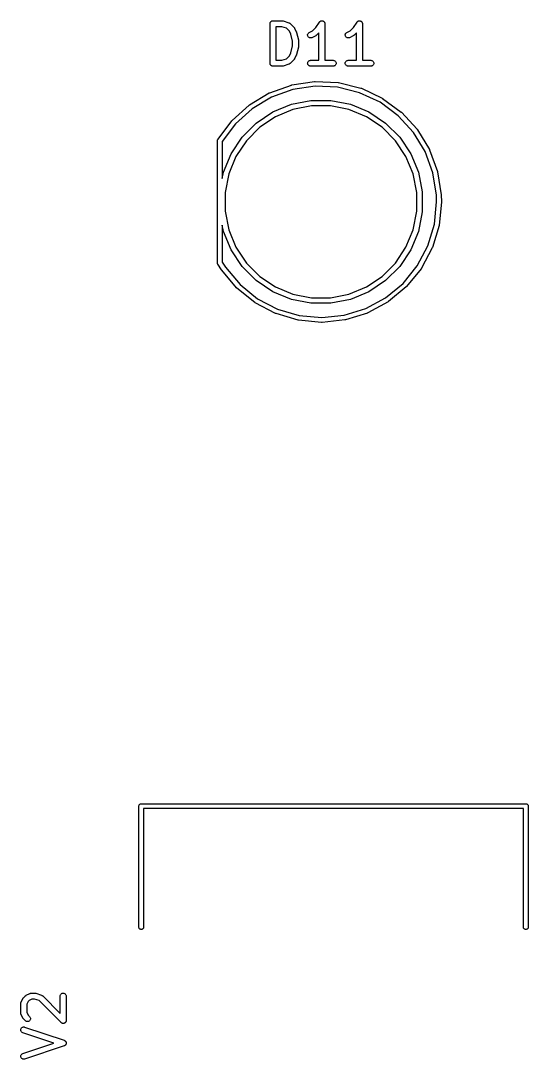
# Model space of a CAD drawing. Extents: x 20 to 116, y -135 to -16.
# Drawn here: x 60.04 to 72.89, y -103.24 to -76.96 of the extents above; entities that cross this region are included whole.
import ezdxf

# ---------------------------------------------------------------- set-up
doc = ezdxf.new("R2010")
doc.units = 0
doc.layers.add('BLACK', color=7, linetype='CONTINUOUS')

msp = doc.modelspace()

# ---------------------------------------------------------------- linework, layer by layer
at = {"layer": 'BLACK', "linetype": 'Continuous'}
for p, q in [((66.3545, -77.0101), (66.3566, -77.0033)), ((66.3566, -77.0033), (66.3567, -77.0031)), ((66.3567, -77.0031), (66.3568, -77.0028)), ((66.3568, -77.0028), (66.3602, -76.9966)), ((66.3602, -76.9966), (66.3635, -76.9904)), ((66.3635, -76.9904), (66.3637, -76.9902)), ((66.3637, -76.9902), (66.3638, -76.99)), ((66.3638, -76.99), (66.3684, -76.9846)), ((66.3684, -76.9846), (66.3729, -76.9792)), ((66.3729, -76.9792), (66.3731, -76.979)), ((66.3731, -76.979), (66.3732, -76.9788)), ((66.3732, -76.9788), (66.3787, -76.9744)), ((66.3787, -76.9744), (66.3842, -76.9699)), ((66.3842, -76.9699), (66.3844, -76.9698)), ((66.3844, -76.9698), (66.3846, -76.9696)), ((66.3846, -76.9696), (66.3909, -76.9664)), ((66.3909, -76.9664), (66.3971, -76.963)), ((66.3971, -76.963), (66.3974, -76.963)), ((66.3974, -76.963), (66.3976, -76.9628)), ((66.3976, -76.9628), (66.4044, -76.9608)), ((66.4044, -76.9608), (66.4111, -76.9588)), ((66.4111, -76.9588), (66.4114, -76.9588)), ((66.4114, -76.9588), (66.4117, -76.9587)), ((66.4117, -76.9587), (66.4187, -76.9581)), ((66.4187, -76.9581), (66.4257, -76.9574)), ((66.4257, -76.9574), (66.6638, -76.9574)), ((66.6638, -76.9574), (66.6649, -76.9574)), ((66.6649, -76.9574), (66.669, -76.9579)), ((66.669, -76.9579), (66.6733, -76.958)), ((66.6733, -76.958), (66.6763, -76.9587)), ((66.6763, -76.9587), (66.6794, -76.959)), ((66.6794, -76.959), (66.6834, -76.9603)), ((66.6834, -76.9603), (66.6875, -76.9612)), ((66.6875, -76.9612), (66.8304, -77.0088)), ((67.5103, -77.1275), (67.6014, -76.9908)), ((67.6014, -76.9908), (67.6019, -76.99)), ((67.6019, -76.99), (67.602, -76.9899)), ((67.6019, -76.99), (67.6019, -76.99)), ((67.6019, -76.99), (67.6019, -76.99)), ((67.602, -76.9899), (67.6067, -76.9843)), ((67.6067, -76.9843), (67.6113, -76.9788)), ((67.6113, -76.9788), (67.6114, -76.9788)), ((67.6114, -76.9787), (67.6173, -76.974)), ((67.6114, -76.9788), (67.6114, -76.9787)), ((67.6173, -76.974), (67.6227, -76.9696)), ((67.6227, -76.9696), (67.6228, -76.9696)), ((67.6228, -76.9696), (67.6297, -76.966)), ((67.6228, -76.9696), (67.6228, -76.9696)), ((67.6297, -76.966), (67.6357, -76.9628)), ((67.6357, -76.9628), (67.6358, -76.9628)), ((67.6358, -76.9628), (67.6431, -76.9607)), ((67.6358, -76.9628), (67.6358, -76.9628)), ((67.6431, -76.9607), (67.6498, -76.9587)), ((67.6498, -76.9587), (67.6498, -76.9587)), ((67.6498, -76.9587), (67.6499, -76.9587)), ((67.6499, -76.9587), (67.6571, -76.958)), ((67.6571, -76.958), (67.6643, -76.9574)), ((67.6643, -76.9574), (67.6644, -76.9574)), ((67.6644, -76.9574), (67.6645, -76.9574)), ((67.6645, -76.9574), (67.6719, -76.9582)), ((67.6719, -76.9582), (67.6789, -76.9589)), ((67.6789, -76.9589), (67.6789, -76.9589)), ((67.6789, -76.9589), (67.679, -76.9589)), ((67.679, -76.9589), (67.6864, -76.9612)), ((67.6864, -76.9612), (67.6929, -76.9632)), ((67.6929, -76.9632), (67.6929, -76.9633)), ((67.6929, -76.9633), (67.693, -76.9633)), ((67.693, -76.9633), (67.6995, -76.9668)), ((67.6995, -76.9668), (67.7057, -76.9702)), ((67.7057, -76.9702), (67.7058, -76.9702)), ((67.7058, -76.9702), (67.7058, -76.9703)), ((67.7058, -76.9703), (67.7114, -76.9749)), ((67.7114, -76.9749), (67.717, -76.9795)), ((67.717, -76.9795), (67.7171, -76.9796)), ((67.7171, -76.9796), (67.7171, -76.9796)), ((67.7171, -76.9796), (67.722, -76.9856)), ((67.722, -76.9856), (67.7263, -76.9909)), ((67.7263, -76.9909), (67.7263, -76.9909)), ((67.7263, -76.9909), (67.7263, -76.991)), ((67.7263, -76.991), (67.73, -76.9979)), ((67.73, -76.9979), (67.7331, -77.0038)), ((67.7331, -77.0038), (67.7332, -77.0039)), ((67.7332, -77.0039), (67.7332, -77.0039)), ((67.7332, -77.0039), (67.7353, -77.011)), ((68.4627, -77.1275), (68.5538, -76.9908)), ((68.5538, -76.9908), (68.5543, -76.99)), ((68.5543, -76.99), (68.5544, -76.9899)), ((68.5543, -76.99), (68.5543, -76.99)), ((68.5543, -76.99), (68.5543, -76.99)), ((68.5544, -76.9899), (68.5591, -76.9843)), ((68.5591, -76.9843), (68.5637, -76.9788)), ((68.5637, -76.9788), (68.5638, -76.9788)), ((68.5638, -76.9787), (68.5697, -76.974)), ((68.5638, -76.9788), (68.5638, -76.9787)), ((68.5697, -76.974), (68.5751, -76.9696)), ((68.5751, -76.9696), (68.5752, -76.9696)), ((68.5752, -76.9696), (68.582, -76.966)), ((68.5752, -76.9696), (68.5752, -76.9696)), ((68.582, -76.966), (68.5881, -76.9628)), ((68.5881, -76.9628), (68.5881, -76.9628)), ((68.5881, -76.9628), (68.5882, -76.9628)), ((68.5882, -76.9628), (68.5954, -76.9607)), ((68.5954, -76.9607), (68.6021, -76.9587)), ((68.6021, -76.9587), (68.6022, -76.9587)), ((68.6022, -76.9587), (68.6023, -76.9587)), ((68.6023, -76.9587), (68.6095, -76.958)), ((68.6095, -76.958), (68.6167, -76.9574)), ((68.6167, -76.9574), (68.6168, -76.9574)), ((68.6168, -76.9574), (68.6168, -76.9574)), ((68.6168, -76.9574), (68.6243, -76.9582)), ((68.6243, -76.9582), (68.6313, -76.9589)), ((68.6313, -76.9589), (68.6313, -76.9589)), ((68.6313, -76.9589), (68.6314, -76.9589)), ((68.6314, -76.9589), (68.6388, -76.9612)), ((68.6388, -76.9612), (68.6453, -76.9632)), ((68.6453, -76.9632), (68.6453, -76.9633)), ((68.6453, -76.9633), (68.6454, -76.9633)), ((68.6454, -76.9633), (68.6519, -76.9668)), ((68.6519, -76.9668), (68.6581, -76.9702)), ((68.6581, -76.9702), (68.6582, -76.9702)), ((68.6582, -76.9702), (68.6582, -76.9703)), ((68.6582, -76.9703), (68.6638, -76.9749)), ((68.6638, -76.9749), (68.6694, -76.9795)), ((68.6694, -76.9795), (68.6694, -76.9796)), ((68.6694, -76.9796), (68.6695, -76.9796)), ((68.6695, -76.9796), (68.6743, -76.9856)), ((68.6743, -76.9856), (68.6787, -76.9909)), ((68.6787, -76.9909), (68.6787, -76.9909)), ((68.6787, -76.9909), (68.6787, -76.991)), ((68.6787, -76.991), (68.6824, -76.9979)), ((68.6824, -76.9979), (68.6855, -77.0038)), ((68.6855, -77.0038), (68.6855, -77.0039)), ((68.6855, -77.0039), (68.6856, -77.0039)), ((68.6856, -77.0039), (68.6877, -77.011)), ((66.3507, -77.0313), (66.3515, -77.0243)), ((66.3507, -77.0318), (66.3507, -77.0313)), ((66.3507, -77.0319), (66.3507, -77.0318)), ((66.3507, -77.0324), (66.3507, -77.0319)), ((66.3507, -77.0319), (66.3507, -77.0319)), ((66.3507, -78.0324), (66.3507, -77.0324)), ((66.3515, -77.0243), (66.3522, -77.0173)), ((66.3522, -77.0173), (66.3523, -77.017)), ((66.3523, -77.017), (66.3524, -77.0168)), ((66.3524, -77.0168), (66.3545, -77.0101)), ((66.5007, -77.1074), (66.5007, -77.9574)), ((66.6516, -77.1074), (66.5007, -77.1074)), ((66.7662, -77.1456), (66.6516, -77.1074)), ((66.8403, -77.2197), (66.7662, -77.1456)), ((66.8304, -77.0088), (66.8314, -77.0092)), ((66.8314, -77.0092), (66.8334, -77.0101)), ((66.8334, -77.0101), (66.8355, -77.0108)), ((66.8355, -77.0108), (66.84, -77.0132)), ((66.84, -77.0132), (66.8447, -77.0153)), ((66.8788, -77.2967), (66.8403, -77.2197)), ((66.8447, -77.0153), (66.8464, -77.0166)), ((66.8464, -77.0166), (66.8484, -77.0177)), ((66.8484, -77.0177), (66.8524, -77.0209)), ((66.8524, -77.0209), (66.8565, -77.0239)), ((66.8565, -77.0239), (66.858, -77.0256)), ((66.858, -77.0256), (66.8597, -77.027)), ((66.8597, -77.027), (66.9549, -77.1222)), ((66.9549, -77.1222), (66.9557, -77.123)), ((66.9557, -77.123), (66.9583, -77.1262)), ((66.9583, -77.1262), (66.9612, -77.1293)), ((66.9612, -77.1293), (66.9629, -77.132)), ((66.9629, -77.132), (66.9648, -77.1344)), ((66.9648, -77.1344), (66.9667, -77.1381)), ((66.9667, -77.1381), (66.969, -77.1417)), ((66.969, -77.1417), (67.0166, -77.2369)), ((67.0166, -77.2369), (67.0171, -77.2379)), ((67.0171, -77.2379), (67.0172, -77.2382)), ((67.0172, -77.2382), (67.0174, -77.2385)), ((67.0174, -77.2385), (67.0197, -77.2451)), ((67.0197, -77.2451), (67.0221, -77.2516)), ((67.0221, -77.2516), (67.0222, -77.252)), ((67.0222, -77.252), (67.0223, -77.2523)), ((67.0223, -77.2523), (67.0699, -77.4428)), ((67.3215, -77.2689), (67.3322, -77.2588)), ((67.3322, -77.2588), (67.3446, -77.251)), ((67.3446, -77.251), (67.4289, -77.2088)), ((67.4289, -77.2088), (67.5103, -77.1275)), ((67.5888, -77.2611), (67.5264, -77.3235)), ((67.5888, -77.9574), (67.5888, -77.2611)), ((67.7353, -77.011), (67.7374, -77.0178)), ((67.7374, -77.0178), (67.7374, -77.0179)), ((67.7374, -77.0179), (67.7374, -77.0179)), ((67.7374, -77.0179), (67.7381, -77.0253)), ((67.7381, -77.0253), (67.7388, -77.0324)), ((67.7388, -77.0324), (67.7388, -77.9574)), ((68.2739, -77.2689), (68.2845, -77.2588)), ((68.2845, -77.2588), (68.2969, -77.251)), ((68.2969, -77.251), (68.3813, -77.2088)), ((68.3813, -77.2088), (68.4627, -77.1275)), ((68.5412, -77.2611), (68.4787, -77.3235)), ((68.5412, -77.9574), (68.5412, -77.2611)), ((68.6877, -77.011), (68.6898, -77.0178)), ((68.6898, -77.0178), (68.6898, -77.0179)), ((68.6898, -77.0179), (68.6898, -77.0179)), ((68.6898, -77.0179), (68.6905, -77.0253)), ((68.6905, -77.0253), (68.6912, -77.0324)), ((68.6912, -77.0324), (68.6912, -77.9574)), ((66.9221, -77.4702), (66.8788, -77.2967)), ((66.9221, -77.5946), (66.9221, -77.4702)), ((67.0699, -77.4428), (67.0701, -77.4438)), ((67.0701, -77.4438), (67.0703, -77.4451)), ((67.0703, -77.4451), (67.0707, -77.4464)), ((67.0707, -77.4464), (67.0713, -77.4524)), ((67.0713, -77.4524), (67.0721, -77.4583)), ((67.0721, -77.4583), (67.072, -77.4596)), ((67.072, -77.4596), (67.0721, -77.461)), ((67.0721, -77.461), (67.0721, -77.6038)), ((67.3033, -77.323), (67.3037, -77.3084)), ((67.3056, -77.3375), (67.3033, -77.323)), ((67.3037, -77.3084), (67.307, -77.2941)), ((67.3108, -77.3512), (67.3056, -77.3375)), ((67.307, -77.2941), (67.313, -77.2808)), ((67.3185, -77.3636), (67.3108, -77.3512)), ((67.313, -77.2808), (67.3215, -77.2689)), ((67.3285, -77.3743), (67.3185, -77.3636)), ((67.3403, -77.3829), (67.3285, -77.3743)), ((67.3536, -77.389), (67.3403, -77.3829)), ((67.3679, -77.3924), (67.3536, -77.389)), ((67.3825, -77.393), (67.3679, -77.3924)), ((67.397, -77.3907), (67.3825, -77.393)), ((67.4107, -77.3856), (67.397, -77.3907)), ((67.4116, -77.3852), (67.4107, -77.3856)), ((67.5069, -77.3376), (67.4116, -77.3852)), ((67.5104, -77.3353), (67.5069, -77.3376)), ((67.5142, -77.3334), (67.5104, -77.3353)), ((67.5166, -77.3314), (67.5142, -77.3334)), ((67.5193, -77.3298), (67.5166, -77.3314)), ((67.5223, -77.3269), (67.5193, -77.3298)), ((67.5256, -77.3242), (67.5223, -77.3269)), ((67.5264, -77.3235), (67.5256, -77.3242)), ((68.2556, -77.323), (68.2561, -77.3084)), ((68.258, -77.3375), (68.2556, -77.323)), ((68.2561, -77.3084), (68.2594, -77.2941)), ((68.2632, -77.3512), (68.258, -77.3375)), ((68.2594, -77.2941), (68.2654, -77.2808)), ((68.2709, -77.3636), (68.2632, -77.3512)), ((68.2654, -77.2808), (68.2739, -77.2689)), ((68.2808, -77.3743), (68.2709, -77.3636)), ((68.2927, -77.3829), (68.2808, -77.3743)), ((68.306, -77.389), (68.2927, -77.3829)), ((68.3203, -77.3924), (68.306, -77.389)), ((68.3349, -77.393), (68.3203, -77.3924)), ((68.3493, -77.3907), (68.3349, -77.393)), ((68.3631, -77.3856), (68.3493, -77.3907)), ((68.364, -77.3852), (68.3631, -77.3856)), ((68.4593, -77.3376), (68.364, -77.3852)), ((68.4628, -77.3353), (68.4593, -77.3376)), ((68.4666, -77.3334), (68.4628, -77.3353)), ((68.469, -77.3314), (68.4666, -77.3334)), ((68.4716, -77.3298), (68.469, -77.3314)), ((68.4747, -77.3269), (68.4716, -77.3298)), ((68.478, -77.3242), (68.4747, -77.3269)), ((68.4787, -77.3235), (68.478, -77.3242)), ((66.8403, -77.8451), (66.8788, -77.7681)), ((66.8788, -77.7681), (66.9221, -77.5946)), ((67.0699, -77.622), (67.0223, -77.8125)), ((67.0701, -77.6207), (67.0699, -77.622)), ((67.0705, -77.6194), (67.0701, -77.6207)), ((67.0712, -77.6135), (67.0705, -77.6194)), ((67.0721, -77.6075), (67.0712, -77.6135)), ((67.0721, -77.6049), (67.072, -77.6062)), ((67.072, -77.6062), (67.0721, -77.6075)), ((67.0721, -77.6038), (67.0721, -77.6049)), ((66.3514, -78.0394), (66.3507, -78.0324)), ((66.352, -78.0464), (66.3514, -78.0394)), ((66.3521, -78.0467), (66.352, -78.0464)), ((66.3521, -78.0469), (66.3521, -78.0467)), ((66.3542, -78.0537), (66.3521, -78.0469)), ((66.3562, -78.0605), (66.3542, -78.0537)), ((66.5007, -77.9574), (66.6516, -77.9574)), ((66.6516, -77.9574), (66.7662, -77.9192)), ((66.8304, -78.0559), (66.6875, -78.1035)), ((66.7662, -77.9192), (66.8403, -77.8451)), ((66.8324, -78.055), (66.8304, -78.0559)), ((66.8345, -78.0544), (66.8324, -78.055)), ((66.8391, -78.052), (66.8345, -78.0544)), ((66.8438, -78.05), (66.8391, -78.052)), ((66.8456, -78.0487), (66.8438, -78.05)), ((66.8475, -78.0477), (66.8456, -78.0487)), ((66.8515, -78.0445), (66.8475, -78.0477)), ((66.8557, -78.0415), (66.8515, -78.0445)), ((66.8572, -78.0399), (66.8557, -78.0415)), ((66.859, -78.0385), (66.8572, -78.0399)), ((66.8597, -78.0378), (66.859, -78.0385)), ((66.9549, -77.9426), (66.8597, -78.0378)), ((66.9576, -77.9393), (66.9549, -77.9426)), ((66.9605, -77.9363), (66.9576, -77.9393)), ((66.9622, -77.9337), (66.9605, -77.9363)), ((66.9642, -77.9312), (66.9622, -77.9337)), ((66.9662, -77.9275), (66.9642, -77.9312)), ((66.9685, -77.924), (66.9662, -77.9275)), ((66.969, -77.9231), (66.9685, -77.924)), ((67.0166, -77.8278), (66.969, -77.9231)), ((67.0167, -77.8275), (67.0166, -77.8278)), ((67.0169, -77.8272), (67.0167, -77.8275)), ((67.0193, -77.8207), (67.0169, -77.8272)), ((67.0218, -77.8142), (67.0193, -77.8207)), ((67.0219, -77.8138), (67.0218, -77.8142)), ((67.022, -77.8135), (67.0219, -77.8138)), ((67.0223, -77.8125), (67.022, -77.8135)), ((67.3031, -78.0319), (67.3046, -78.0173)), ((67.3044, -78.0464), (67.3031, -78.0319)), ((67.3086, -78.0605), (67.3044, -78.0464)), ((67.3046, -78.0173), (67.309, -78.0033)), ((67.309, -78.0033), (67.3159, -77.9904)), ((67.3159, -77.9904), (67.3252, -77.9792)), ((67.3252, -77.9792), (67.3366, -77.9699)), ((67.3366, -77.9699), (67.3495, -77.963)), ((67.3495, -77.963), (67.3635, -77.9588)), ((67.3635, -77.9588), (67.3781, -77.9574)), ((67.3781, -77.9574), (67.5888, -77.9574)), ((67.7388, -77.9574), (67.9495, -77.9574)), ((67.9495, -77.9574), (67.9506, -77.9574)), ((67.9506, -77.9574), (67.9651, -77.959)), ((67.9651, -77.959), (67.9791, -77.9634)), ((67.9791, -77.9634), (67.9919, -77.9705)), ((67.9919, -77.9705), (68.0031, -77.9799)), ((68.0031, -77.9799), (68.0123, -77.9913)), ((68.0123, -77.9913), (68.0191, -78.0043)), ((68.023, -78.0475), (68.0187, -78.0614)), ((68.0191, -78.0043), (68.0232, -78.0183)), ((68.0245, -78.0329), (68.023, -78.0475)), ((68.0232, -78.0183), (68.0245, -78.0329)), ((68.2555, -78.0319), (68.257, -78.0173)), ((68.2568, -78.0464), (68.2555, -78.0319)), ((68.2609, -78.0605), (68.2568, -78.0464)), ((68.257, -78.0173), (68.2613, -78.0033)), ((68.2613, -78.0033), (68.2683, -77.9904)), ((68.2683, -77.9904), (68.2776, -77.9792)), ((68.2776, -77.9792), (68.289, -77.9699)), ((68.289, -77.9699), (68.3019, -77.963)), ((68.3019, -77.963), (68.3159, -77.9588)), ((68.3159, -77.9588), (68.3305, -77.9574)), ((68.3305, -77.9574), (68.5412, -77.9574)), ((68.6912, -77.9574), (68.9019, -77.9574)), ((68.9019, -77.9574), (68.903, -77.9574)), ((68.903, -77.9574), (68.9175, -77.959)), ((68.9175, -77.959), (68.9314, -77.9634)), ((68.9314, -77.9634), (68.9443, -77.9705)), ((68.9443, -77.9705), (68.9555, -77.9799)), ((68.9555, -77.9799), (68.9647, -77.9913)), ((68.9647, -77.9913), (68.9714, -78.0043)), ((68.9754, -78.0475), (68.971, -78.0614)), ((68.9714, -78.0043), (68.9756, -78.0183)), ((68.9769, -78.0329), (68.9754, -78.0475)), ((68.9756, -78.0183), (68.9769, -78.0329)), ((66.3563, -78.0607), (66.3562, -78.0605)), ((66.3564, -78.061), (66.3563, -78.0607)), ((66.3597, -78.0672), (66.3564, -78.061)), ((66.363, -78.0734), (66.3597, -78.0672)), ((66.3631, -78.0737), (66.363, -78.0734)), ((66.3632, -78.0739), (66.3631, -78.0737)), ((66.3677, -78.0794), (66.3632, -78.0739)), ((66.3721, -78.0849), (66.3677, -78.0794)), ((66.3723, -78.085), (66.3721, -78.0849)), ((66.3725, -78.0852), (66.3723, -78.085)), ((66.3779, -78.0897), (66.3725, -78.0852)), ((66.3833, -78.0943), (66.3779, -78.0897)), ((66.3836, -78.0944), (66.3833, -78.0943)), ((66.3838, -78.0946), (66.3836, -78.0944)), ((66.39, -78.0979), (66.3838, -78.0946)), ((66.3962, -78.1013), (66.39, -78.0979)), ((66.3964, -78.1014), (66.3962, -78.1013)), ((66.3966, -78.1015), (66.3964, -78.1014)), ((66.4034, -78.1036), (66.3966, -78.1015)), ((66.4101, -78.1057), (66.4034, -78.1036)), ((66.4104, -78.1058), (66.4101, -78.1057)), ((66.4106, -78.1058), (66.4104, -78.1058)), ((66.4176, -78.1066), (66.4106, -78.1058)), ((66.4247, -78.1074), (66.4176, -78.1066)), ((66.4252, -78.1074), (66.4247, -78.1074)), ((66.4257, -78.1074), (66.4252, -78.1074)), ((66.4252, -78.1074), (66.4252, -78.1074)), ((66.4252, -78.1074), (66.4252, -78.1074)), ((66.6638, -78.1074), (66.4257, -78.1074)), ((66.668, -78.107), (66.6638, -78.1074)), ((66.6722, -78.1069), (66.668, -78.107)), ((66.6753, -78.1063), (66.6722, -78.1069)), ((66.6784, -78.106), (66.6753, -78.1063)), ((66.6824, -78.1047), (66.6784, -78.106)), ((66.6865, -78.1039), (66.6824, -78.1047)), ((66.6875, -78.1035), (66.6865, -78.1039)), ((67.3153, -78.0734), (67.3086, -78.0605)), ((67.3245, -78.0849), (67.3153, -78.0734)), ((67.3357, -78.0943), (67.3245, -78.0849)), ((67.3485, -78.1013), (67.3357, -78.0943)), ((67.3625, -78.1057), (67.3485, -78.1013)), ((67.377, -78.1074), (67.3625, -78.1057)), ((67.3781, -78.1074), (67.377, -78.1074)), ((67.9495, -78.1074), (67.3781, -78.1074)), ((67.9641, -78.106), (67.9495, -78.1074)), ((67.9781, -78.1017), (67.9641, -78.106)), ((67.991, -78.0948), (67.9781, -78.1017)), ((68.0024, -78.0856), (67.991, -78.0948)), ((68.0117, -78.0743), (68.0024, -78.0856)), ((68.0187, -78.0614), (68.0117, -78.0743)), ((68.2677, -78.0734), (68.2609, -78.0605)), ((68.2769, -78.0849), (68.2677, -78.0734)), ((68.2881, -78.0943), (68.2769, -78.0849)), ((68.3009, -78.1013), (68.2881, -78.0943)), ((68.3149, -78.1057), (68.3009, -78.1013)), ((68.3294, -78.1074), (68.3149, -78.1057)), ((68.3305, -78.1074), (68.3294, -78.1074)), ((68.9019, -78.1074), (68.3305, -78.1074)), ((68.9165, -78.106), (68.9019, -78.1074)), ((68.9305, -78.1017), (68.9165, -78.106)), ((68.9434, -78.0948), (68.9305, -78.1017)), ((68.9548, -78.0856), (68.9434, -78.0948)), ((68.9641, -78.0743), (68.9548, -78.0856)), ((68.971, -78.0614), (68.9641, -78.0743)), ((66.8926, -78.5832), (66.8979, -78.5819)), ((66.8979, -78.5819), (66.9032, -78.5806)), ((66.9032, -78.5806), (67.4803, -78.4945)), ((67.4803, -78.4945), (67.4812, -78.4943)), ((67.4812, -78.4943), (67.4866, -78.4941)), ((67.4866, -78.4941), (67.492, -78.4939)), ((67.492, -78.4939), (68.0749, -78.5215)), ((68.0749, -78.5215), (68.0758, -78.5215)), ((68.0758, -78.5215), (68.0811, -78.5224)), ((68.0811, -78.5224), (68.0865, -78.5231)), ((68.0865, -78.5231), (68.6529, -78.6634)), ((65.831, -79.0847), (66.3318, -78.7851)), ((66.3318, -78.7851), (66.3325, -78.7847)), ((66.3325, -78.7847), (66.3375, -78.7824)), ((66.3375, -78.7824), (66.3424, -78.7801)), ((66.3424, -78.7801), (66.8918, -78.5835)), ((66.9267, -78.6984), (66.3884, -78.8911)), ((66.8918, -78.5835), (66.8926, -78.5832)), ((67.4922, -78.614), (66.9267, -78.6984)), ((68.0634, -78.641), (67.4922, -78.614)), ((68.6184, -78.7785), (68.0634, -78.641)), ((69.1361, -79.0211), (68.6184, -78.7785)), ((68.6529, -78.6634), (68.6538, -78.6636)), ((68.6538, -78.6636), (68.6589, -78.6655)), ((68.6589, -78.6655), (68.664, -78.6673)), ((68.664, -78.6673), (69.1924, -78.9149)), ((65.3886, -79.4828), (65.8216, -79.0917)), ((65.8216, -79.0917), (65.8223, -79.0911)), ((65.8223, -79.0911), (65.8267, -79.0879)), ((65.8267, -79.0879), (65.831, -79.0847)), ((66.3884, -78.8911), (65.8977, -79.1847)), ((66.4238, -79.2646), (66.8911, -79.0711)), ((66.8911, -79.0711), (67.3871, -78.9724)), ((67.3871, -78.9724), (67.8929, -78.9724)), ((67.8929, -78.9724), (68.3889, -79.0711)), ((68.3889, -79.0711), (68.8562, -79.2646)), ((69.5969, -79.3597), (69.1361, -79.0211)), ((69.1924, -78.9149), (69.1931, -78.9153)), ((69.1931, -78.9153), (69.1978, -78.9182)), ((69.1978, -78.9182), (69.2024, -78.9209)), ((69.2024, -78.9209), (69.6727, -79.2665)), ((65.8977, -79.1847), (65.4734, -79.5679)), ((66.0033, -79.5456), (66.4238, -79.2646)), ((66.9317, -79.2051), (66.4898, -79.3881)), ((67.4008, -79.1117), (66.9317, -79.2051)), ((67.8792, -79.1117), (67.4008, -79.1117)), ((68.3483, -79.2051), (67.8792, -79.1117)), ((68.7902, -79.3881), (68.3483, -79.2051)), ((68.8562, -79.2646), (69.2767, -79.5456)), ((69.9831, -79.7813), (69.5969, -79.3597)), ((69.6727, -79.2665), (69.6734, -79.267)), ((69.6734, -79.267), (69.6774, -79.2707)), ((69.6774, -79.2707), (69.6814, -79.2743)), ((69.6814, -79.2743), (70.0756, -79.7046)), ((65.0341, -79.9563), (65.3807, -79.4915)), ((65.4734, -79.5679), (65.14, -80.0151)), ((65.3807, -79.4915), (65.3812, -79.4908)), ((65.3812, -79.4908), (65.3849, -79.4869)), ((65.3849, -79.4869), (65.3886, -79.4828)), ((65.6456, -79.9033), (66.0033, -79.5456)), ((66.4898, -79.3881), (66.0921, -79.6539)), ((69.1879, -79.6539), (68.7902, -79.3881)), ((69.2767, -79.5456), (69.6344, -79.9033)), ((66.0921, -79.6539), (65.7539, -79.9921)), ((69.5261, -79.9921), (69.1879, -79.6539)), ((70.2801, -80.2699), (69.9831, -79.7813)), ((70.0756, -79.7046), (70.0761, -79.7052)), ((70.0761, -79.7052), (70.0794, -79.7096)), ((70.0794, -79.7096), (70.0826, -79.7139)), ((70.0826, -79.7139), (70.3857, -80.2126)), ((65.02, -79.9921), (65.0209, -79.9832)), ((65.02, -83.0879), (65.02, -79.9921)), ((65.0209, -79.9832), (65.0243, -79.9719)), ((65.0243, -79.9719), (65.0299, -79.9615)), ((65.0299, -79.9615), (65.0341, -79.9563)), ((65.14, -80.0151), (65.14, -80.9474)), ((65.3646, -80.3238), (65.6456, -79.9033)), ((65.7539, -79.9921), (65.4881, -80.3898)), ((69.7919, -80.3898), (69.5261, -79.9921)), ((69.6344, -79.9033), (69.9154, -80.3238)), ((65.1711, -80.7911), (65.3646, -80.3238)), ((65.4881, -80.3898), (65.3051, -80.8317)), ((69.9749, -80.8317), (69.7919, -80.3898)), ((69.9154, -80.3238), (70.1089, -80.7911)), ((70.4765, -80.8069), (70.2801, -80.2699)), ((70.3857, -80.2126), (70.3861, -80.2133)), ((70.3861, -80.2133), (70.3884, -80.2182)), ((70.3884, -80.2182), (70.3908, -80.2232)), ((70.3908, -80.2232), (70.5912, -80.7712)), ((65.14, -80.9474), (65.1711, -80.7911)), ((65.3051, -80.8317), (65.2117, -81.3008)), ((70.0683, -81.3008), (69.9749, -80.8317)), ((70.1089, -80.7911), (70.2076, -81.2871)), ((70.5652, -81.3739), (70.4765, -80.8069)), ((70.5912, -80.7712), (70.5915, -80.772)), ((70.5915, -80.772), (70.5928, -80.7773)), ((70.5928, -80.7773), (70.5942, -80.7825)), ((70.5942, -80.7825), (70.6843, -81.3591)), ((65.2117, -81.3008), (65.2117, -81.7792)), ((70.0683, -81.7792), (70.0683, -81.3008)), ((70.2076, -81.2871), (70.2076, -81.7929)), ((70.5699, -81.5377), (70.5652, -81.3739)), ((70.6843, -81.3591), (70.6845, -81.3599)), ((70.6845, -81.3599), (70.6846, -81.3633)), ((70.6846, -81.3633), (70.685, -81.3666)), ((70.685, -81.3666), (70.69, -81.5387)), ((70.514, -82.1086), (70.5699, -81.5377)), ((70.6897, -81.5454), (70.6329, -82.1262)), ((70.69, -81.5396), (70.6897, -81.5429)), ((70.6897, -81.5429), (70.6897, -81.5454)), ((70.69, -81.5387), (70.69, -81.5396)), ((65.2117, -81.7792), (65.3051, -82.2483)), ((69.9749, -82.2483), (70.0683, -81.7792)), ((70.2076, -81.7929), (70.1089, -82.2889)), ((65.1711, -82.2889), (65.14, -82.1326)), ((65.14, -82.1326), (65.14, -83.0672)), ((65.3051, -82.2483), (65.4881, -82.6902)), ((69.7919, -82.6902), (69.9749, -82.2483)), ((70.3488, -82.656), (70.514, -82.1086)), ((70.6306, -82.1376), (70.462, -82.6963)), ((70.6316, -82.1323), (70.6306, -82.1376)), ((70.6328, -82.127), (70.6316, -82.1323)), ((70.6329, -82.1262), (70.6328, -82.127)), ((65.3646, -82.7562), (65.1711, -82.2889)), ((70.1089, -82.2889), (69.9154, -82.7562)), ((65.6456, -83.1767), (65.3646, -82.7562)), ((65.4881, -82.6902), (65.7539, -83.0879)), ((69.5261, -83.0879), (69.7919, -82.6902)), ((69.9154, -82.7562), (69.6344, -83.1767)), ((70.0805, -83.1609), (70.3488, -82.656)), ((70.4575, -82.7071), (70.1837, -83.2224)), ((70.4596, -82.7021), (70.4575, -82.7071)), ((70.4618, -82.6971), (70.4596, -82.7021)), ((70.462, -82.6963), (70.4618, -82.6971)), ((65.0209, -83.0968), (65.02, -83.0879)), ((65.0243, -83.1081), (65.0209, -83.0968)), ((65.0299, -83.1185), (65.0243, -83.1081)), ((65.0319, -83.121), (65.0299, -83.1185)), ((65.1227, -83.2621), (65.0319, -83.121)), ((65.1248, -83.2647), (65.1227, -83.2621)), ((65.1267, -83.2676), (65.1248, -83.2647)), ((65.1272, -83.2682), (65.1267, -83.2676)), ((65.5024, -83.7152), (65.1272, -83.2682)), ((65.14, -83.0672), (65.2216, -83.194)), ((65.2216, -83.194), (65.5905, -83.6335)), ((66.0033, -83.5344), (65.6456, -83.1767)), ((65.7539, -83.0879), (66.0921, -83.4261)), ((69.1879, -83.4261), (69.5261, -83.0879)), ((69.6344, -83.1767), (69.2767, -83.5344)), ((69.7192, -83.6041), (70.0805, -83.1609)), ((70.1772, -83.2322), (69.8084, -83.6844)), ((70.1802, -83.2277), (70.1772, -83.2322)), ((70.1833, -83.2232), (70.1802, -83.2277)), ((70.1837, -83.2224), (70.1833, -83.2232)), ((66.4238, -83.8154), (66.0033, -83.5344)), ((66.0921, -83.4261), (66.4898, -83.6919)), ((68.7902, -83.6919), (69.1879, -83.4261)), ((69.2767, -83.5344), (68.8562, -83.8154)), ((65.5063, -83.719), (65.5024, -83.7152)), ((65.5101, -83.7228), (65.5063, -83.719)), ((65.5107, -83.7234), (65.5101, -83.7228)), ((65.9656, -84.0889), (65.5107, -83.7234)), ((65.5905, -83.6335), (66.0362, -83.9917)), ((66.8911, -84.0089), (66.4238, -83.8154)), ((66.4898, -83.6919), (66.9317, -83.8749)), ((68.3483, -83.8749), (68.7902, -83.6919)), ((68.8562, -83.8154), (68.3889, -84.0089)), ((69.2786, -83.9686), (69.7192, -83.6041)), ((69.8002, -83.6928), (69.3506, -84.0648)), ((69.804, -83.6889), (69.8002, -83.6928)), ((69.8079, -83.6851), (69.804, -83.6889)), ((69.8084, -83.6844), (69.8079, -83.6851)), ((65.9701, -84.0919), (65.9656, -84.0889)), ((65.9746, -84.095), (65.9701, -84.0919)), ((65.9754, -84.0954), (65.9746, -84.095)), ((66.4926, -84.3656), (65.9754, -84.0954)), ((66.0362, -83.9917), (66.5429, -84.2566)), ((67.3871, -84.1076), (66.8911, -84.0089)), ((66.9317, -83.8749), (67.4008, -83.9683)), ((67.4008, -83.9683), (67.8792, -83.9683)), ((67.8792, -83.9683), (68.3483, -83.8749)), ((68.3889, -84.0089), (67.8929, -84.1076)), ((68.7757, -84.2406), (69.2786, -83.9686)), ((69.3409, -84.0713), (68.8276, -84.349)), ((69.3454, -84.0683), (69.3409, -84.0713)), ((69.35, -84.0653), (69.3454, -84.0683)), ((69.3506, -84.0648), (69.35, -84.0653)), ((66.5429, -84.2566), (67.0915, -84.4179)), ((67.8929, -84.1076), (67.3871, -84.1076)), ((68.2295, -84.4098), (68.7757, -84.2406)), ((68.8169, -84.3535), (68.2594, -84.5262)), ((68.8219, -84.3514), (68.8169, -84.3535)), ((68.8269, -84.3494), (68.8219, -84.3514)), ((68.8276, -84.349), (68.8269, -84.3494)), ((66.4976, -84.3677), (66.4926, -84.3656)), ((66.5026, -84.3698), (66.4976, -84.3677)), ((66.5034, -84.37), (66.5026, -84.3698)), ((67.0633, -84.5347), (66.5034, -84.37)), ((67.0686, -84.5357), (67.0633, -84.5347)), ((67.0739, -84.5368), (67.0686, -84.5357)), ((67.0748, -84.5369), (67.0739, -84.5368)), ((67.6559, -84.5897), (67.0748, -84.5369)), ((67.0915, -84.4179), (67.6609, -84.4696)), ((67.6614, -84.5896), (67.6559, -84.5897)), ((67.6609, -84.4696), (68.2295, -84.4098)), ((67.6668, -84.5897), (67.6614, -84.5896)), ((67.6676, -84.5896), (67.6668, -84.5897)), ((68.248, -84.5285), (67.6676, -84.5896)), ((68.2533, -84.5274), (68.248, -84.5285)), ((68.2586, -84.5264), (68.2533, -84.5274)), ((68.2594, -84.5262), (68.2586, -84.5264)), ((63.0297, -96.835), (63.0309, -96.8232)), ((63.03, -96.838), (63.0297, -96.835)), ((63.03, -99.8979), (63.03, -96.838)), ((63.0309, -96.8232), (63.0343, -96.8119)), ((63.0343, -96.8119), (63.0399, -96.8015)), ((63.0399, -96.8015), (63.0474, -96.7924)), ((63.0474, -96.7924), (63.0565, -96.7849)), ((63.0565, -96.7849), (63.0669, -96.7793)), ((63.0669, -96.7793), (63.0782, -96.7759)), ((63.0782, -96.7759), (63.0871, -96.775)), ((63.0871, -96.775), (63.09, -96.7747)), ((63.0871, -96.775), (63.0871, -96.775)), ((63.09, -96.7747), (63.0929, -96.775)), ((63.0929, -96.775), (72.8271, -96.775)), ((72.77, -96.895), (63.15, -96.895)), ((63.15, -96.895), (63.15, -99.8979)), ((72.77, -99.8979), (72.77, -96.895)), ((72.8271, -96.775), (72.83, -96.7747)), ((72.83, -96.7747), (72.8329, -96.775)), ((72.8329, -96.775), (72.8418, -96.7759)), ((72.8418, -96.7759), (72.8531, -96.7793)), ((72.8531, -96.7793), (72.8635, -96.7849)), ((72.8635, -96.7849), (72.8726, -96.7924)), ((72.8726, -96.7924), (72.8801, -96.8015)), ((72.8801, -96.8015), (72.8857, -96.8119)), ((72.8857, -96.8119), (72.8891, -96.8232)), ((72.8891, -96.8232), (72.8903, -96.835)), ((72.8903, -96.835), (72.89, -96.8379)), ((72.89, -96.8379), (72.89, -99.8979)), ((63.0309, -99.9068), (63.03, -99.8979)), ((63.0343, -99.9181), (63.0309, -99.9068)), ((63.0399, -99.9285), (63.0343, -99.9181)), ((63.0474, -99.9376), (63.0399, -99.9285)), ((63.0565, -99.9451), (63.0474, -99.9376)), ((63.0669, -99.9507), (63.0565, -99.9451)), ((63.0782, -99.9541), (63.0669, -99.9507)), ((63.09, -99.9553), (63.0782, -99.9541)), ((63.1018, -99.9541), (63.09, -99.9553)), ((63.1131, -99.9507), (63.1018, -99.9541)), ((63.1235, -99.9451), (63.1131, -99.9507)), ((63.1326, -99.9376), (63.1235, -99.9451)), ((63.1401, -99.9285), (63.1326, -99.9376)), ((63.1457, -99.9181), (63.1401, -99.9285)), ((63.1491, -99.9068), (63.1457, -99.9181)), ((63.15, -99.8979), (63.1491, -99.9068)), ((72.7709, -99.9068), (72.77, -99.8979)), ((72.7743, -99.9181), (72.7709, -99.9068)), ((72.7799, -99.9285), (72.7743, -99.9181)), ((72.7874, -99.9376), (72.7799, -99.9285)), ((72.7965, -99.9451), (72.7874, -99.9376)), ((72.8069, -99.9507), (72.7965, -99.9451)), ((72.8182, -99.9541), (72.8069, -99.9507)), ((72.83, -99.9553), (72.8182, -99.9541)), ((72.8418, -99.9541), (72.83, -99.9553)), ((72.8531, -99.9507), (72.8418, -99.9541)), ((72.8635, -99.9451), (72.8531, -99.9507)), ((72.8726, -99.9376), (72.8635, -99.9451)), ((72.8801, -99.9285), (72.8726, -99.9376)), ((72.8857, -99.9181), (72.8801, -99.9285)), ((72.8891, -99.9068), (72.8857, -99.9181)), ((72.89, -99.8979), (72.8891, -99.9068)), ((60.0453, -101.798), (60.0929, -101.702)), ((60.0929, -101.702), (60.0934, -101.701)), ((60.0934, -101.701), (60.0957, -101.698)), ((60.0957, -101.698), (60.0977, -101.694)), ((60.0977, -101.694), (60.0997, -101.692)), ((60.0997, -101.692), (60.1014, -101.689)), ((60.1014, -101.689), (60.1043, -101.686)), ((60.1043, -101.686), (60.107, -101.683)), ((60.107, -101.683), (60.1546, -101.635)), ((60.1546, -101.635), (60.1553, -101.635)), ((60.1553, -101.635), (60.1586, -101.632)), ((60.1586, -101.632), (60.1617, -101.629)), ((60.1617, -101.629), (60.1643, -101.627)), ((60.1643, -101.627), (60.1668, -101.625)), ((60.1668, -101.625), (60.1705, -101.623)), ((60.1705, -101.623), (60.1741, -101.621)), ((60.1741, -101.621), (60.2693, -101.574)), ((60.2693, -101.574), (60.2703, -101.573)), ((60.2703, -101.573), (60.2723, -101.572)), ((60.2723, -101.572), (60.2743, -101.571)), ((60.2743, -101.571), (60.2792, -101.57)), ((60.2792, -101.57), (60.284, -101.568)), ((60.284, -101.568), (60.2862, -101.568)), ((60.2862, -101.568), (60.2883, -101.567)), ((60.2883, -101.567), (60.2934, -101.567)), ((60.2934, -101.567), (60.2985, -101.566)), ((60.2985, -101.566), (60.3007, -101.566)), ((60.3007, -101.566), (60.3029, -101.566)), ((60.3029, -101.566), (60.3981, -101.566)), ((60.3981, -101.566), (60.3991, -101.566)), ((60.3991, -101.566), (60.4033, -101.566)), ((60.4033, -101.566), (60.4075, -101.566)), ((60.4075, -101.566), (60.4106, -101.567)), ((60.4106, -101.567), (60.4137, -101.567)), ((60.4137, -101.567), (60.4177, -101.569)), ((60.4177, -101.569), (60.4218, -101.57)), ((60.4218, -101.57), (60.5647, -101.617)), ((60.5647, -101.617), (60.5657, -101.618)), ((60.5657, -101.618), (60.5677, -101.618)), ((60.5677, -101.618), (60.5698, -101.619)), ((60.5698, -101.619), (60.5743, -101.622)), ((60.5743, -101.622), (60.5789, -101.624)), ((60.5789, -101.624), (60.5807, -101.625)), ((60.5807, -101.625), (60.5827, -101.626)), ((60.5827, -101.626), (60.5866, -101.629)), ((60.5866, -101.629), (60.5908, -101.632)), ((60.5908, -101.632), (60.5923, -101.634)), ((60.5923, -101.634), (60.594, -101.635)), ((60.594, -101.635), (61.0374, -102.079)), ((61.0374, -101.64), (61.039, -101.625)), ((61.0374, -101.641), (61.0374, -101.64)), ((61.0374, -102.079), (61.0374, -101.641)), ((61.039, -101.625), (61.0434, -101.611)), ((61.0434, -101.611), (61.0505, -101.598)), ((61.0505, -101.598), (61.0599, -101.587)), ((61.0599, -101.587), (61.0713, -101.578)), ((61.0713, -101.578), (61.0843, -101.571)), ((61.0843, -101.571), (61.0983, -101.567)), ((61.0983, -101.567), (61.1129, -101.566)), ((61.1129, -101.566), (61.1275, -101.567)), ((61.1275, -101.567), (61.1414, -101.572)), ((61.1414, -101.572), (61.1543, -101.579)), ((61.1543, -101.579), (61.1656, -101.588)), ((61.1656, -101.588), (61.1748, -101.599)), ((61.1748, -101.599), (61.1817, -101.612)), ((61.1817, -101.612), (61.186, -101.626)), ((61.186, -101.626), (61.1874, -101.641)), ((61.1874, -101.641), (61.1874, -102.26)), ((60.0374, -101.83), (60.0376, -101.828)), ((60.0374, -101.831), (60.0374, -101.83)), ((60.0374, -102.069), (60.0374, -101.831)), ((60.0376, -101.826), (60.0384, -101.821)), ((60.0376, -101.828), (60.0376, -101.826)), ((60.0384, -101.821), (60.039, -101.816)), ((60.039, -101.816), (60.0397, -101.813)), ((60.0397, -101.813), (60.0401, -101.811)), ((60.0401, -101.811), (60.0419, -101.807)), ((60.0419, -101.807), (60.0434, -101.802)), ((60.0434, -101.802), (60.0445, -101.8)), ((60.0445, -101.8), (60.0453, -101.798)), ((60.2216, -101.78), (60.1874, -101.849)), ((60.1874, -101.849), (60.1874, -102.052)), ((60.252, -101.75), (60.2216, -101.78)), ((60.3206, -101.716), (60.252, -101.75)), ((60.3859, -101.716), (60.3206, -101.716)), ((60.5004, -101.754), (60.3859, -101.716)), ((61.0593, -102.313), (60.5004, -101.754)), ((60.0376, -102.071), (60.0374, -102.069)), ((60.0375, -102.074), (60.0376, -102.071)), ((60.0383, -102.079), (60.0375, -102.074)), ((60.0388, -102.084), (60.0383, -102.079)), ((60.0394, -102.086), (60.0388, -102.084)), ((60.0398, -102.088), (60.0394, -102.086)), ((60.0416, -102.093), (60.0398, -102.088)), ((60.043, -102.098), (60.0416, -102.093)), ((60.0441, -102.1), (60.043, -102.098)), ((60.0448, -102.102), (60.0441, -102.1)), ((60.0453, -102.103), (60.0448, -102.102)), ((60.0929, -102.198), (60.0453, -102.103)), ((60.0952, -102.202), (60.0929, -102.198)), ((60.0971, -102.205), (60.0952, -102.202)), ((60.099, -102.208), (60.0971, -102.205)), ((60.1007, -102.21), (60.099, -102.208)), ((60.1036, -102.214), (60.1007, -102.21)), ((60.1062, -102.217), (60.1036, -102.214)), ((60.107, -102.218), (60.1062, -102.217)), ((60.1546, -102.265), (60.107, -102.218)), ((60.1874, -102.052), (60.2216, -102.12)), ((60.2216, -102.12), (60.2607, -102.159)), ((60.2607, -102.159), (60.2614, -102.16)), ((60.2614, -102.16), (60.2705, -102.171)), ((60.2705, -102.171), (60.2773, -102.184)), ((60.281, -102.227), (60.2767, -102.241)), ((60.2773, -102.184), (60.2813, -102.198)), ((60.2826, -102.213), (60.281, -102.227)), ((60.2813, -102.198), (60.2826, -102.213)), ((60.0375, -102.503), (60.038, -102.488)), ((60.038, -102.488), (60.0414, -102.474)), ((60.0414, -102.474), (60.0475, -102.46)), ((60.0475, -102.46), (60.056, -102.448)), ((60.056, -102.448), (60.0667, -102.438)), ((60.0667, -102.438), (60.0791, -102.431)), ((60.0791, -102.431), (60.0928, -102.425)), ((60.0928, -102.425), (60.1072, -102.423)), ((60.1072, -102.423), (60.1218, -102.423)), ((60.1218, -102.423), (60.1361, -102.427)), ((60.1361, -102.427), (61.1361, -102.76)), ((60.1659, -102.274), (60.1546, -102.265)), ((60.1788, -102.281), (60.1659, -102.274)), ((60.1928, -102.286), (60.1788, -102.281)), ((60.2074, -102.287), (60.1928, -102.286)), ((60.2219, -102.286), (60.2074, -102.287)), ((60.236, -102.282), (60.2219, -102.286)), ((60.2489, -102.275), (60.236, -102.282)), ((60.2603, -102.266), (60.2489, -102.275)), ((60.2696, -102.254), (60.2603, -102.266)), ((60.2767, -102.241), (60.2696, -102.254)), ((61.0649, -102.317), (61.0593, -102.313)), ((61.0704, -102.322), (61.0649, -102.317)), ((61.0706, -102.322), (61.0704, -102.322)), ((61.0707, -102.322), (61.0706, -102.322)), ((61.0769, -102.325), (61.0707, -102.322)), ((61.0833, -102.329), (61.0769, -102.325)), ((61.0834, -102.329), (61.0833, -102.329)), ((61.0836, -102.329), (61.0834, -102.329)), ((61.0903, -102.331), (61.0836, -102.329)), ((61.0973, -102.333), (61.0903, -102.331)), ((61.0974, -102.333), (61.0973, -102.333)), ((61.0976, -102.333), (61.0974, -102.333)), ((61.1048, -102.334), (61.0976, -102.333)), ((61.1119, -102.335), (61.1048, -102.334)), ((61.112, -102.335), (61.1119, -102.335)), ((61.1121, -102.335), (61.112, -102.335)), ((61.1193, -102.334), (61.1121, -102.335)), ((61.1264, -102.333), (61.1193, -102.334)), ((61.1266, -102.333), (61.1264, -102.333)), ((61.1267, -102.333), (61.1266, -102.333)), ((61.1336, -102.331), (61.1267, -102.333)), ((61.1405, -102.329), (61.1336, -102.331)), ((61.1406, -102.329), (61.1405, -102.329)), ((61.1407, -102.329), (61.1406, -102.329)), ((61.1471, -102.326), (61.1407, -102.329)), ((61.1534, -102.323), (61.1471, -102.326)), ((61.1535, -102.322), (61.1534, -102.323)), ((61.1537, -102.322), (61.1535, -102.322)), ((61.1592, -102.318), (61.1537, -102.322)), ((61.1649, -102.313), (61.1592, -102.318)), ((61.165, -102.313), (61.1649, -102.313)), ((61.1649, -102.313), (61.1649, -102.313)), ((61.1695, -102.308), (61.165, -102.313)), ((61.1743, -102.302), (61.1695, -102.308)), ((61.1744, -102.302), (61.1743, -102.302)), ((61.1743, -102.302), (61.1743, -102.302)), ((61.1778, -102.296), (61.1744, -102.302)), ((61.1813, -102.289), (61.1778, -102.296)), ((61.1814, -102.289), (61.1813, -102.289)), ((61.1835, -102.282), (61.1814, -102.289)), ((61.1814, -102.289), (61.1814, -102.289)), ((61.1857, -102.275), (61.1835, -102.282)), ((61.1858, -102.275), (61.1857, -102.275)), ((61.1866, -102.268), (61.1858, -102.275)), ((61.1858, -102.275), (61.1858, -102.275)), ((61.1874, -102.261), (61.1866, -102.268)), ((61.1874, -102.26), (61.1874, -102.261)), ((61.1874, -102.261), (61.1874, -102.261)), ((61.1874, -102.261), (61.1874, -102.261)), ((61.1874, -102.261), (61.1874, -102.261)), ((60.0399, -102.517), (60.0375, -102.503)), ((60.045, -102.531), (60.0399, -102.517)), ((60.0526, -102.543), (60.045, -102.531)), ((60.0626, -102.554), (60.0526, -102.543)), ((60.0744, -102.563), (60.0626, -102.554)), ((60.0877, -102.569), (60.0744, -102.563)), ((60.0887, -102.569), (60.0877, -102.569)), ((60.8752, -102.831), (60.0887, -102.569)), ((61.1361, -102.76), (61.1371, -102.76)), ((61.1371, -102.76), (61.1418, -102.763)), ((60.0887, -103.093), (60.8752, -102.831)), ((61.1361, -102.902), (60.1361, -103.236)), ((61.1408, -102.9), (61.1361, -102.902)), ((61.1457, -102.898), (61.1408, -102.9)), ((61.1418, -102.763), (61.1466, -102.764)), ((61.1475, -102.897), (61.1457, -102.898)), ((61.1466, -102.764), (61.1484, -102.766)), ((61.1495, -102.896), (61.1475, -102.897)), ((61.1484, -102.766), (61.1504, -102.767)), ((61.1537, -102.893), (61.1495, -102.896)), ((61.1504, -102.767), (61.1546, -102.77)), ((61.1581, -102.891), (61.1537, -102.893)), ((61.1546, -102.77), (61.1589, -102.772)), ((61.1597, -102.889), (61.1581, -102.891)), ((61.1589, -102.772), (61.1605, -102.774)), ((61.1614, -102.888), (61.1597, -102.889)), ((61.1605, -102.774), (61.1622, -102.775)), ((61.165, -102.884), (61.1614, -102.888)), ((61.1622, -102.775), (61.1657, -102.779)), ((61.1688, -102.881), (61.165, -102.884)), ((61.1657, -102.779), (61.1695, -102.783)), ((61.17, -102.879), (61.1688, -102.881)), ((61.1695, -102.783), (61.1707, -102.784)), ((61.1715, -102.877), (61.17, -102.879)), ((61.1707, -102.784), (61.1721, -102.786)), ((61.1743, -102.873), (61.1715, -102.877)), ((61.1721, -102.786), (61.1749, -102.79)), ((61.1773, -102.869), (61.1743, -102.873)), ((61.1749, -102.79), (61.1778, -102.795)), ((61.1782, -102.867), (61.1773, -102.869)), ((61.1778, -102.795), (61.1787, -102.797)), ((61.1793, -102.865), (61.1782, -102.867)), ((61.1787, -102.797), (61.1798, -102.798)), ((61.1812, -102.86), (61.1793, -102.865)), ((61.1798, -102.798), (61.1816, -102.803)), ((61.1834, -102.855), (61.1812, -102.86)), ((61.1816, -102.803), (61.1837, -102.808)), ((61.1839, -102.853), (61.1834, -102.855)), ((61.1837, -102.808), (61.1842, -102.81)), ((61.1846, -102.851), (61.1839, -102.853)), ((61.1842, -102.81), (61.1849, -102.812)), ((61.1855, -102.846), (61.1846, -102.851)), ((61.1849, -102.812), (61.1857, -102.817)), ((61.1867, -102.841), (61.1855, -102.846)), ((61.1857, -102.817), (61.1868, -102.822)), ((61.1868, -102.839), (61.1867, -102.841)), ((61.1868, -102.822), (61.1869, -102.824)), ((61.1872, -102.837), (61.1868, -102.839)), ((61.1869, -102.824), (61.1872, -102.827)), ((61.1872, -102.827), (61.187, -102.832)), ((61.187, -102.832), (61.1872, -102.837)), ((60.0376, -103.159), (60.0401, -103.144)), ((60.0379, -103.173), (60.0376, -103.159)), ((60.0411, -103.188), (60.0379, -103.173)), ((60.0401, -103.144), (60.0454, -103.131)), ((60.0469, -103.201), (60.0411, -103.188)), ((60.0454, -103.131), (60.0533, -103.118)), ((60.0553, -103.213), (60.0469, -103.201)), ((60.0533, -103.118), (60.0633, -103.108)), ((60.0658, -103.223), (60.0553, -103.213)), ((60.0633, -103.108), (60.0753, -103.099)), ((60.0781, -103.231), (60.0658, -103.223)), ((60.0753, -103.099), (60.0887, -103.093)), ((60.0918, -103.237), (60.0781, -103.231)), ((60.1061, -103.239), (60.0918, -103.237)), ((60.1208, -103.239), (60.1061, -103.239)), ((60.1351, -103.236), (60.1208, -103.239)), ((60.1361, -103.236), (60.1351, -103.236))]:
    msp.add_line(p, q, dxfattribs=at)

doc.saveas('drawing.dxf')
